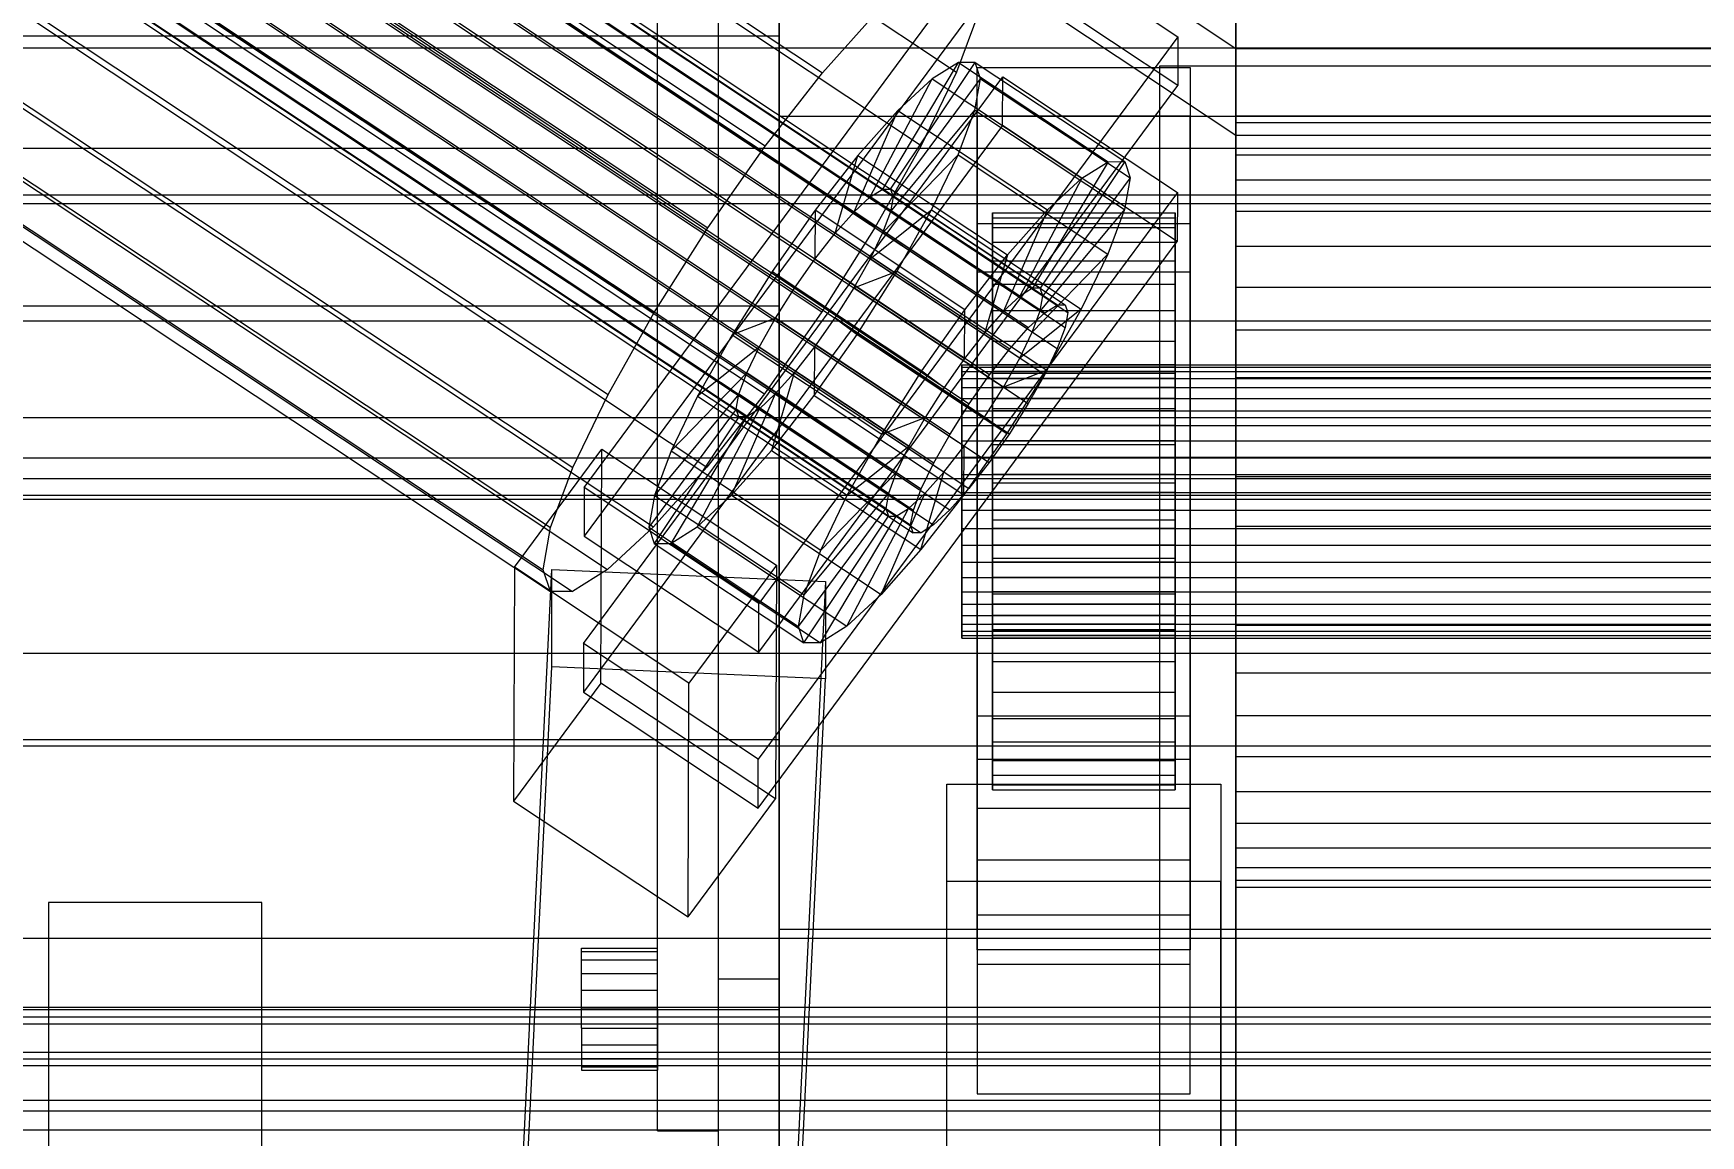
# Model space of a CAD drawing. Header units: millimetres. Extents: x -191664 to 191490, y -197311 to 10263.
# Drawn here: x -209 to -99.5, y -29875.3 to -29802.9 of the extents above; entities that cross this region are included whole.
import ezdxf

# ---------------------------------------------------------------- set-up
doc = ezdxf.new("R2010")
doc.units = ezdxf.units.MM
for name, color, linetype, lineweight in [('COTAS_USUARIO', 1, 'Continuous', 0), ('frontal_briquetadora', 7, 'Continuous', 0), ('frontal_C01', 7, 'Continuous', 0), ('frontal_C02', 7, 'Continuous', 0), ('frontal_secador', 7, 'Continuous', 0)]:
    doc.layers.add(name, color=color, linetype=linetype, lineweight=lineweight)
doc.dimstyles.new('PLANTA_100', dxfattribs={"dimtxt": 250, "dimasz": 150, "dimexe": 150, "dimexo": 80, "dimgap": 100, "dimtad": 1, "dimtih": 1, "dimtoh": 1, "dimdec": 1, "dimdsep": 46, "dimcen": 0.09, "dimclrd": 1, "dimclre": 1, "dimclrt": 1, "dimadec": 0, "dimazin": 0, "dimtfac": 1, "dimtdec": 4, "dimtofl": 0, "dimtmove": 0, "dimatfit": 3, "dimfxl": 1, "dimtolj": 1, "dimtzin": 0, "dimarcsym": 0})

# ---------------------------------------------------------------- blocks, each defined once
blk = doc.blocks.new('*D106')
at = {"layer": 'COTAS_USUARIO', "color": 1, "lineweight": -2, "transparency": 16777216}
for p, q in [((-1180, -29182.75), (-1180, -29032.75)), ((-60, -29332.75), (-1330, -29332.75)), ((-60, -29700), (-1330, -29700)), ((-1180, -29850), (-1180, -30000))]:
    blk.add_line(p, q, dxfattribs=at)
at = {"layer": 'COTAS_USUARIO', "color": 1, "transparency": 16777216}
for points in [[(-1205, -29182.75), (-1155, -29182.75), (-1180, -29332.75)], [(-1205, -29850), (-1155, -29850), (-1180, -29700)]]:
    blk.add_solid(points, dxfattribs=at)
at = {"layer": 'Defpoints', "color": 0, "transparency": 16777216}
for p in [(-1180, -29332.75), (20, -29332.75), (20, -29700)]:
    blk.add_point(p, dxfattribs=at)
blk = doc.blocks.new('*D109')
at = {"layer": 'COTAS_USUARIO', "color": 1, "lineweight": -2, "transparency": 16777216}
for p, q in [((-80, -28700), (-1350, -28700)), ((-1200, -31850), (-1200, -28850)), ((-80, -32000), (-1350, -32000))]:
    blk.add_line(p, q, dxfattribs=at)
at = {"layer": 'COTAS_USUARIO', "color": 1, "transparency": 16777216}
for points in [[(-1225, -28850), (-1175, -28850), (-1200, -28700)], [(-1225, -31850), (-1175, -31850), (-1200, -32000)]]:
    blk.add_solid(points, dxfattribs=at)
at = {"layer": 'Defpoints', "color": 0, "transparency": 16777216}
for p in [(-1200, -28700), (0, -28700), (0, -32000)]:
    blk.add_point(p, dxfattribs=at)
blk = doc.blocks.new('*D111')
at = {"layer": 'COTAS_USUARIO', "color": 1, "lineweight": -2, "transparency": 16777216}
for p, q in [((-80, -27700), (-1350, -27700)), ((-1200, -31850), (-1200, -27850)), ((-80, -32000), (-1350, -32000))]:
    blk.add_line(p, q, dxfattribs=at)
at = {"layer": 'COTAS_USUARIO', "color": 1, "transparency": 16777216}
for points in [[(-1225, -27850), (-1175, -27850), (-1200, -27700)], [(-1225, -31850), (-1175, -31850), (-1200, -32000)]]:
    blk.add_solid(points, dxfattribs=at)
at = {"layer": 'Defpoints', "color": 0, "transparency": 16777216}
for p in [(-1200, -27700), (0, -27700), (0, -32000)]:
    blk.add_point(p, dxfattribs=at)
blk = doc.blocks.new('*D121')
at = {"layer": 'COTAS_USUARIO', "color": 1, "lineweight": -2, "transparency": 16777216}
for p, q in [((-80, -29000), (-1350, -29000)), ((-1200, -31850), (-1200, -29150)), ((-80, -32000), (-1350, -32000))]:
    blk.add_line(p, q, dxfattribs=at)
at = {"layer": 'COTAS_USUARIO', "color": 1, "transparency": 16777216}
for points in [[(-1225, -29150), (-1175, -29150), (-1200, -29000)], [(-1225, -31850), (-1175, -31850), (-1200, -32000)]]:
    blk.add_solid(points, dxfattribs=at)
at = {"layer": 'Defpoints', "color": 0, "transparency": 16777216}
for p in [(-1200, -29000), (0, -29000), (0, -32000)]:
    blk.add_point(p, dxfattribs=at)

msp = doc.modelspace()

# ---------------------------------------------------------------- linework, layer by layer
at = {"layer": 'frontal_briquetadora', "color": 8, "true_color": 0x6f7d84}
for p, q in [((-164, -29920), (-164, -29765)), ((-160, -29920), (-160, -29765)), ((-164, -29865), (-160, -29865)), ((-164, -29920), (-164, -29865)), ((-160, -29920), (-160, -29865))]:
    msp.add_line(p, q, dxfattribs=at)
at = {"layer": 'frontal_briquetadora', "color": 143, "true_color": 0x82b6c5}
for p, q in [((-168, -29875), (-168, -29780)), ((-164, -29875), (-164, -29780)), ((-168, -29875), (-164, -29875))]:
    msp.add_line(p, q, dxfattribs=at)
at = {"layer": 'frontal_briquetadora', "color": 9, "true_color": 0xb9c3c2}
for p, q in [((-160, -29807.3), (-160, -29792.22)), ((-160, -29793.03), (-160, -29808.33)), ((-160, -29815.78), (-160, -29799.16)), ((-160, -29800.41), (-160, -29817.24)), ((-160, -29803.05), (-210, -29803.05)), ((-160, -29803.05), (-160, -29806.4)), ((-160, -29806.04), (-160, -29803.05)), ((-160, -29803.95), (-160, -29803.76)), ((-160, -29803.76), (-160, -29809.78)), ((-160, -29810.29), (-160, -29803.95)), ((-160, -29814.78), (-160, -29806.04)), ((-160, -29806.4), (-160, -29815.42)), ((-160, -29825.09), (-160, -29807.3)), ((200, -29808.33), (-160, -29808.33)), ((-160, -29808.33), (-160, -29826.23)), ((-160, -29809.78), (-160, -29820.8)), ((-160, -29821.54), (-160, -29810.29)), ((-160, -29827.53), (-160, -29814.78)), ((-160, -29815.42), (-160, -29828.33)), ((-160, -29834.28), (-160, -29815.78)), ((-160, -29817.24), (-160, -29835.82)), ((-160, -29820.8), (-210, -29820.8)), ((-160, -29820.8), (-160, -29834.64)), ((-160, -29835.46), (-160, -29821.54)), ((-160, -29843.86), (-160, -29825.09)), ((-160, -29826.23), (-160, -29845.01)), ((-160, -29841.77), (-160, -29827.53)), ((-160, -29828.33), (-160, -29842.57)), ((-160, -29852.86), (-160, -29834.28)), ((-160, -29834.64), (-160, -29848.56)), ((-160, -29849.3), (-160, -29835.46)), ((-160, -29835.82), (-160, -29854.32)), ((-160, -29854.68), (-160, -29841.77)), ((-160, -29842.57), (-160, -29855.32)), ((-160, -29861.77), (-160, -29843.86)), ((-160, -29845.01), (-160, -29862.8)), ((-160, -29848.56), (-160, -29859.81)), ((-160, -29849.3), (-210, -29849.3)), ((-160, -29860.32), (-160, -29849.3)), ((-160, -29869.69), (-160, -29852.86)), ((-160, -29854.32), (-160, -29870.94)), ((-160, -29863.7), (-160, -29854.68)), ((-160, -29855.32), (-160, -29864.06)), ((-208, -29860), (-208, -29940)), ((-194, -29860), (-208, -29860)), ((-194, -29940), (-194, -29860)), ((-160, -29859.81), (-160, -29866.15)), ((-160, -29866.34), (-160, -29860.32)), ((-160, -29877.07), (-160, -29861.77)), ((200, -29861.77), (-160, -29861.77)), ((-160, -29862.8), (-160, -29877.88)), ((-160, -29867.05), (-160, -29863.7)), ((-160, -29864.06), (-160, -29867.05)), ((-160, -29866.15), (-160, -29866.34)), ((-160, -29867.05), (-210, -29867.05)), ((-160, -29883.13), (-160, -29869.69)), ((-160, -29870.94), (-160, -29884.04))]:
    msp.add_line(p, q, dxfattribs=at)
at = {"layer": 'frontal_briquetadora', "color": 9, "true_color": 0xb8c2c6}
for p, q in [((-173, -29863.2), (-173, -29863)), ((-173, -29863), (-168, -29863)), ((-173, -29863.76), (-173, -29863.2)), ((-173, -29863.2), (-168, -29863.2)), ((-168, -29863.2), (-168, -29863)), ((-168, -29863.76), (-168, -29863.2)), ((-173, -29864.65), (-173, -29863.76)), ((-173, -29863.76), (-168, -29863.76)), ((-168, -29864.65), (-168, -29863.76)), ((-173, -29865.76), (-173, -29864.65)), ((-173, -29864.65), (-168, -29864.65)), ((-168, -29865.76), (-168, -29864.65)), ((-173, -29867), (-173, -29865.76)), ((-173, -29865.76), (-168, -29865.76)), ((-168, -29867), (-168, -29865.76)), ((-173, -29868.24), (-173, -29867)), ((-168, -29867), (-173, -29867)), ((-168, -29867), (-168, -29868.24)), ((-173, -29868.24), (-173, -29869.35)), ((-173, -29868.24), (-168, -29868.24)), ((-168, -29868.24), (-168, -29869.35)), ((-173, -29869.35), (-173, -29870.24)), ((-173, -29869.35), (-168, -29869.35)), ((-168, -29869.35), (-168, -29870.24)), ((-173, -29870.24), (-173, -29870.8)), ((-173, -29870.24), (-168, -29870.24)), ((-173, -29870.8), (-173, -29871)), ((-173, -29870.8), (-168, -29870.8)), ((-173, -29871), (-168, -29871)), ((-168, -29870.24), (-168, -29870.8)), ((-168, -29870.8), (-168, -29871))]:
    msp.add_line(p, q, dxfattribs=at)
at = {"layer": 'frontal_C01', "color": 139, "true_color": 0x345e4e}
for p, q in [((-130, -29803.88), (-130, -29491.69)), ((-130, -29497.38), (-130, -29809.56)), ((-130, -29803.88), (-228.3, -29738.63)), ((-228.3, -29744.32), (-130, -29809.56)), ((-130, -30116.06), (-130, -29803.88)), ((0, -29803.88), (-130, -29803.88)), ((-130, -29809.56), (-130, -30121.75)), ((-130, -29809.56), (0, -29809.56))]:
    msp.add_line(p, q, dxfattribs=at)
at = {"layer": 'frontal_C01', "color": 9, "true_color": 0xbac6cb}
for p, q in [((-356.35, -29679.32), (-142.55, -29821.23)), ((-355.53, -29678.81), (-141.73, -29820.71)), ((-355.02, -29678.81), (-141.22, -29820.71)), ((-354.84, -29679.31), (-141.04, -29821.22)), ((-357.42, -29680.31), (-143.62, -29822.21)), ((-355.02, -29680.3), (-141.22, -29822.2)), ((-358.66, -29681.71), (-144.86, -29823.61)), ((-355.54, -29681.69), (-141.74, -29823.59)), ((-146.2, -29825.32), (-360, -29683.41)), ((-356.36, -29683.4), (-142.56, -29825.3)), ((-361.33, -29685.32), (-147.53, -29827.22)), ((-357.43, -29685.3), (-143.64, -29827.2)), ((-362.58, -29687.29), (-148.78, -29829.2)), ((-358.68, -29687.27), (-144.88, -29829.18)), ((-363.65, -29689.2), (-149.85, -29831.1)), ((-360.02, -29689.18), (-146.22, -29831.08)), ((-364.47, -29690.9), (-150.67, -29832.81)), ((-361.35, -29690.89), (-147.55, -29832.79)), ((-364.99, -29692.29), (-151.19, -29834.2)), ((-362.6, -29692.28), (-148.8, -29834.19)), ((-365.17, -29693.28), (-151.37, -29835.18)), ((-363.66, -29693.27), (-149.86, -29835.17)), ((-364.99, -29693.79), (-151.2, -29835.69)), ((-364.48, -29693.78), (-150.68, -29835.69)), ((-143.62, -29822.21), (-142.55, -29821.23)), ((-142.55, -29821.23), (-141.73, -29820.71)), ((-141.73, -29820.71), (-141.22, -29820.71)), ((-141.22, -29820.71), (-141.04, -29821.22)), ((-141.04, -29821.22), (-141.22, -29822.2)), ((-144.86, -29823.61), (-143.62, -29822.21)), ((-141.22, -29822.2), (-141.74, -29823.59)), ((-146.2, -29825.32), (-144.86, -29823.61)), ((-141.74, -29823.59), (-142.56, -29825.3)), ((-148, -29825.1), (-148, -29824.65)), ((-148, -29824.65), (-148, -29824.8)), ((-148, -29824.65), (148, -29824.65)), ((-148, -29824.8), (-148, -29825.56)), ((-148, -29824.8), (148, -29824.8)), ((-148, -29826.14), (-148, -29825.1)), ((-148, -29825.1), (148, -29825.1)), ((-148, -29825.56), (-148, -29826.87)), ((-148, -29825.56), (148, -29825.56)), ((-148, -29827.68), (-148, -29826.14)), ((-148, -29826.14), (148, -29826.14)), ((-147.53, -29827.22), (-146.2, -29825.32)), ((-142.56, -29825.3), (-143.64, -29827.2)), ((-148.78, -29829.2), (-147.53, -29827.22)), ((-148, -29826.87), (-148, -29828.64)), ((-148, -29826.87), (148, -29826.87)), ((-143.64, -29827.2), (-144.88, -29829.18)), ((-148, -29829.64), (-148, -29827.68)), ((-148, -29827.68), (148, -29827.68)), ((-149.85, -29831.1), (-148.78, -29829.2)), ((-148, -29828.64), (-148, -29830.75)), ((-148, -29828.64), (148, -29828.64)), ((-144.88, -29829.18), (-146.22, -29831.08)), ((-148, -29831.86), (-148, -29829.64)), ((-148, -29829.64), (148, -29829.64)), ((-150.67, -29832.81), (-149.85, -29831.1)), ((-148, -29830.75), (-148, -29833.05)), ((148, -29830.75), (-148, -29830.75)), ((-146.22, -29831.08), (-147.55, -29832.79)), ((-148, -29834.2), (-148, -29831.86)), ((-148, -29831.86), (148, -29831.86)), ((-151.19, -29834.2), (-150.67, -29832.81)), ((-147.55, -29832.79), (-148.8, -29834.19)), ((-148, -29833.05), (-148, -29835.4)), ((-148, -29833.05), (148, -29833.05)), ((-151.37, -29835.18), (-151.19, -29834.2)), ((-148.8, -29834.19), (-149.86, -29835.17)), ((-148, -29836.51), (-148, -29834.2)), ((-148, -29834.2), (148, -29834.2)), ((-151.2, -29835.69), (-151.37, -29835.18)), ((-150.68, -29835.69), (-151.2, -29835.69)), ((-149.86, -29835.17), (-150.68, -29835.69)), ((-148, -29835.4), (-148, -29837.62)), ((-148, -29835.4), (148, -29835.4)), ((-148, -29838.62), (-148, -29836.51)), ((-148, -29836.51), (148, -29836.51)), ((-148, -29837.62), (-148, -29839.57)), ((-148, -29837.62), (148, -29837.62)), ((-148, -29840.39), (-148, -29838.62)), ((-148, -29838.62), (148, -29838.62)), ((-148, -29839.57), (-148, -29841.12)), ((-148, -29839.57), (148, -29839.57)), ((-148, -29841.69), (-148, -29840.39)), ((-148, -29840.39), (148, -29840.39)), ((-148, -29841.12), (-148, -29842.15)), ((-148, -29841.12), (148, -29841.12)), ((-148, -29842.45), (-148, -29841.69)), ((-148, -29841.69), (148, -29841.69)), ((-148, -29842.15), (-148, -29842.61)), ((-148, -29842.15), (148, -29842.15)), ((-148, -29842.61), (-148, -29842.45)), ((-148, -29842.45), (148, -29842.45)), ((-148, -29842.61), (148, -29842.61))]:
    msp.add_line(p, q, dxfattribs=at)
at = {"layer": 'frontal_C01', "color": 252, "true_color": 0x83939a}
for p, q in [((-341.46, -29683.13), (-157.15, -29805.46)), ((-332.66, -29683.08), (-148.35, -29805.41)), ((-160.92, -29810.28), (-345.23, -29687.95)), ((-334.98, -29687.9), (-150.67, -29810.23)), ((-349, -29693.33), (-164.69, -29815.66)), ((-338, -29693.27), (-153.69, -29815.6)), ((-352.52, -29698.89), (-168.21, -29821.22)), ((-341.52, -29698.84), (-157.21, -29821.17)), ((-355.54, -29704.27), (-171.23, -29826.6)), ((-345.29, -29704.21), (-160.98, -29826.55)), ((-357.86, -29709.08), (-173.55, -29831.41)), ((-349.06, -29709.04), (-164.75, -29831.37)), ((-359.33, -29713.01), (-175.02, -29835.34)), ((-352.57, -29712.98), (-168.26, -29835.31)), ((-359.83, -29715.79), (-175.52, -29838.12)), ((-355.58, -29715.77), (-171.28, -29838.1)), ((-359.34, -29717.22), (-175.03, -29839.55)), ((-357.89, -29717.21), (-173.58, -29839.55)), ((-157.15, -29805.46), (-153.64, -29801.52)), ((-146.89, -29801.48), (-148.35, -29805.41)), ((-160.92, -29810.28), (-157.15, -29805.46)), ((-148.35, -29805.41), (-150.67, -29810.23)), ((-130, -29809.56), (-130, -29808.28)), ((-130, -29808.28), (-130, -29808.72)), ((-130, -29808.28), (130, -29808.28)), ((-130, -29808.72), (-130, -29810.86)), ((-130, -29808.72), (130, -29808.72)), ((-130, -29812.49), (-130, -29809.56)), ((-130, -29809.56), (130, -29809.56)), ((-164.69, -29815.66), (-160.92, -29810.28)), ((-150.67, -29810.23), (-153.69, -29815.6)), ((-130, -29810.86), (-130, -29814.55)), ((-130, -29810.86), (130, -29810.86)), ((-130, -29816.85), (-130, -29812.49)), ((-130, -29812.49), (130, -29812.49)), ((-130, -29814.55), (-130, -29819.54)), ((-130, -29814.55), (130, -29814.55)), ((-168.21, -29821.22), (-164.69, -29815.66)), ((-153.69, -29815.6), (-157.21, -29821.17)), ((-130, -29822.36), (-130, -29816.85)), ((-130, -29816.85), (130, -29816.85)), ((-130, -29819.54), (-130, -29825.5)), ((-130, -29819.54), (130, -29819.54)), ((-171.23, -29826.6), (-168.21, -29821.22)), ((-157.21, -29821.17), (-160.98, -29826.55)), ((-130, -29828.64), (-130, -29822.36)), ((-130, -29822.36), (130, -29822.36)), ((-130, -29825.5), (-130, -29832)), ((130, -29825.5), (-130, -29825.5)), ((-173.55, -29831.41), (-171.23, -29826.6)), ((-160.98, -29826.55), (-164.75, -29831.37)), ((-130, -29835.26), (-130, -29828.64)), ((-130, -29828.64), (130, -29828.64)), ((-175.02, -29835.34), (-173.55, -29831.41)), ((-164.75, -29831.37), (-168.26, -29835.31)), ((-130, -29832), (-130, -29838.62)), ((-130, -29832), (130, -29832)), ((-175.52, -29838.12), (-175.02, -29835.34)), ((-168.26, -29835.31), (-171.28, -29838.1)), ((-130, -29841.76), (-130, -29835.26)), ((-130, -29835.26), (130, -29835.26)), ((-175.03, -29839.55), (-175.52, -29838.12)), ((-171.28, -29838.1), (-173.58, -29839.55)), ((-130, -29838.62), (-130, -29844.89)), ((-130, -29838.62), (130, -29838.62)), ((-173.58, -29839.55), (-175.03, -29839.55)), ((-130, -29847.71), (-130, -29841.76)), ((-130, -29841.76), (130, -29841.76)), ((-130, -29844.89), (-130, -29850.4)), ((-130, -29844.89), (130, -29844.89)), ((-130, -29852.7), (-130, -29847.71)), ((-130, -29847.71), (130, -29847.71)), ((-130, -29850.4), (-130, -29854.77)), ((-130, -29850.4), (130, -29850.4)), ((-130, -29856.39), (-130, -29852.7)), ((-130, -29852.7), (130, -29852.7)), ((-130, -29854.77), (-130, -29857.69)), ((-130, -29854.77), (130, -29854.77)), ((-130, -29858.53), (-130, -29856.39)), ((-130, -29856.39), (130, -29856.39)), ((-130, -29857.69), (-130, -29858.98)), ((-130, -29857.69), (130, -29857.69)), ((-130, -29858.98), (-130, -29858.53)), ((-130, -29858.53), (130, -29858.53)), ((-130, -29858.98), (130, -29858.98))]:
    msp.add_line(p, q, dxfattribs=at)
at = {"layer": 'frontal_C01', "color": 139, "true_color": 0x354b57}
for p, q in [((-172.81, -29832.72), (-145.28, -29795.48)), ((-145.28, -29795.48), (-133.81, -29803.09)), ((-145.29, -29798.68), (-172.82, -29835.92)), ((-133.82, -29806.29), (-145.29, -29798.68)), ((-133.81, -29803.09), (-161.34, -29840.33)), ((-133.81, -29803.09), (-133.82, -29806.29)), ((-147, -29808.32), (-147, -29805.11)), ((-147, -29805.11), (-133, -29805.11)), ((-147, -29850.59), (-147, -29805.11)), ((-133, -29805.11), (-133, -29808.32)), ((-133, -29805.11), (-133, -29850.59)), ((-172.85, -29842.96), (-145.32, -29805.72)), ((-161.35, -29843.53), (-133.82, -29806.29)), ((-145.33, -29808.92), (-145.32, -29805.72)), ((-145.32, -29805.72), (-133.85, -29813.33)), ((-133, -29808.32), (-147, -29808.32)), ((-147, -29808.32), (-147, -29853.79)), ((-133, -29853.79), (-133, -29808.32)), ((-145.33, -29808.92), (-172.86, -29846.16)), ((-133.86, -29816.54), (-145.33, -29808.92)), ((450, -29810.44), (-450, -29810.44)), ((-133.85, -29813.33), (-161.38, -29850.57)), ((-133.85, -29813.33), (-133.86, -29816.54)), ((-147, -29818.56), (-147, -29815.36)), ((-147, -29815.36), (-133, -29815.36)), ((-147, -29860.83), (-147, -29815.36)), ((-133, -29815.36), (-133, -29818.56)), ((-133, -29815.36), (-133, -29860.83)), ((-161.39, -29853.78), (-133.86, -29816.54)), ((-133, -29818.56), (-147, -29818.56)), ((-147, -29818.56), (-147, -29864.04)), ((-133, -29864.04), (-133, -29818.56)), ((-177.39, -29837.96), (-171.66, -29830.2)), ((-171.72, -29845.57), (-171.66, -29830.2)), ((-171.66, -29830.2), (-160.19, -29837.82)), ((450, -29830.79), (-450, -29830.79)), ((-172.81, -29832.72), (-172.82, -29835.92)), ((-161.34, -29840.33), (-172.81, -29832.72)), ((-172.82, -29835.92), (-161.35, -29843.53)), ((-177.81, -29896.92), (-174.94, -29838.1)), ((-177.39, -29837.96), (-177.45, -29853.33)), ((-165.93, -29845.57), (-177.39, -29837.96)), ((-174.94, -29844.5), (-174.94, -29838.1)), ((-174.94, -29838.1), (-156.96, -29838.89)), ((-160.19, -29837.82), (-165.93, -29845.57)), ((-160.19, -29837.82), (-160.25, -29853.18)), ((-156.96, -29838.89), (-159.83, -29897.7)), ((-156.96, -29838.89), (-156.96, -29845.29)), ((-161.35, -29843.53), (-161.34, -29840.33)), ((-450, -29843.6), (450, -29843.6)), ((-172.85, -29842.96), (-172.86, -29846.16)), ((-161.38, -29850.57), (-172.85, -29842.96)), ((-177.81, -29903.32), (-174.94, -29844.5)), ((-156.96, -29845.29), (-174.94, -29844.5)), ((-171.72, -29845.57), (-177.45, -29853.33)), ((-160.25, -29853.18), (-171.72, -29845.57)), ((-165.98, -29860.94), (-165.93, -29845.57)), ((-159.83, -29904.11), (-156.96, -29845.29)), ((-172.86, -29846.16), (-161.39, -29853.78)), ((-147, -29863.1), (-147, -29847.73)), ((-147, -29847.73), (-133, -29847.73)), ((-147, -29857.21), (-147, -29847.73)), ((-133, -29847.73), (-133, -29863.1)), ((-133, -29847.73), (-133, -29857.21)), ((-161.39, -29853.78), (-161.38, -29850.57)), ((-133, -29850.59), (-147, -29850.59)), ((-147, -29850.59), (-147, -29853.79)), ((-133, -29853.79), (-133, -29850.59)), ((-149, -29858.62), (-149, -29852.22)), ((-149, -29852.22), (-131, -29852.22)), ((-149, -29897.31), (-149, -29852.22)), ((-131, -29852.22), (-131, -29858.62)), ((-131, -29852.22), (-131, -29897.31)), ((-177.45, -29853.33), (-165.98, -29860.94)), ((-165.98, -29860.94), (-160.25, -29853.18)), ((-147, -29853.79), (-133, -29853.79)), ((-133, -29857.21), (-147, -29857.21)), ((-147, -29857.21), (-147, -29872.57)), ((-133, -29872.57), (-133, -29857.21)), ((-131, -29858.62), (-149, -29858.62)), ((-149, -29903.71), (-149, -29858.62)), ((-131, -29903.71), (-131, -29858.62)), ((-133, -29860.83), (-147, -29860.83)), ((-147, -29860.83), (-147, -29864.04)), ((-133, -29864.04), (-133, -29860.83)), ((-133, -29863.1), (-147, -29863.1)), ((-147, -29863.1), (-147, -29872.57)), ((-133, -29872.57), (-133, -29863.1)), ((-147, -29864.04), (-133, -29864.04)), ((-147, -29872.57), (-133, -29872.57))]:
    msp.add_line(p, q, dxfattribs=at)
at = {"layer": 'frontal_C01', "color": 155, "true_color": 0x617580}
for p, q in [((-153.2, -29813.1), (-148.23, -29804.78)), ((-152.69, -29813.1), (-147.14, -29804.78)), ((-148.23, -29804.78), (-149.95, -29805.86)), ((-148.23, -29804.78), (-138.4, -29811.31)), ((-147.14, -29804.78), (-148.23, -29804.78)), ((-147.14, -29804.78), (-137.31, -29811.3)), ((-146.78, -29805.85), (-147.14, -29804.78)), ((-154.02, -29813.61), (-149.95, -29805.86)), ((-152.51, -29813.61), (-146.78, -29805.85)), ((-149.95, -29805.86), (-152.21, -29807.95)), ((-149.95, -29805.86), (-140.12, -29812.39)), ((-147.15, -29807.92), (-146.78, -29805.85)), ((-146.78, -29805.85), (-136.95, -29812.37)), ((-155.08, -29814.6), (-152.21, -29807.95)), ((-152.21, -29807.95), (-154.83, -29810.9)), ((-152.69, -29814.59), (-147.15, -29807.92)), ((-152.21, -29807.95), (-142.38, -29814.47)), ((-148.25, -29810.86), (-147.15, -29807.92)), ((-147.15, -29807.92), (-137.32, -29814.45)), ((-154.83, -29810.9), (-157.65, -29814.5)), ((-156.33, -29816), (-154.83, -29810.9)), ((-154.83, -29810.9), (-145, -29817.42)), ((-153.21, -29815.98), (-148.25, -29810.86)), ((-149.99, -29814.47), (-148.25, -29810.86)), ((-148.25, -29810.86), (-138.42, -29817.39)), ((-138.4, -29811.31), (-143.37, -29819.62)), ((-137.31, -29811.3), (-142.86, -29819.62)), ((-140.12, -29812.39), (-138.4, -29811.31)), ((-138.4, -29811.31), (-137.31, -29811.3)), ((-137.31, -29811.3), (-136.95, -29812.37)), ((-140.12, -29812.39), (-144.19, -29820.14)), ((-136.95, -29812.37), (-142.68, -29820.13)), ((-142.38, -29814.47), (-140.12, -29812.39)), ((-136.95, -29812.37), (-137.32, -29814.45)), ((-155.08, -29814.6), (-154.02, -29813.61)), ((-154.02, -29813.61), (-153.2, -29813.1)), ((-144.19, -29820.14), (-154.02, -29813.61)), ((-143.37, -29819.62), (-153.2, -29813.1)), ((-153.2, -29813.1), (-152.69, -29813.1)), ((-142.86, -29819.62), (-152.69, -29813.1)), ((-152.69, -29813.1), (-152.51, -29813.61)), ((-152.51, -29813.61), (-152.69, -29814.59)), ((-142.68, -29820.13), (-152.51, -29813.61)), ((-157.65, -29814.5), (-160.47, -29818.53)), ((-157.65, -29814.5), (-157.66, -29817.71)), ((-147.82, -29821.03), (-157.65, -29814.5)), ((-156.33, -29816), (-155.08, -29814.6)), ((-145.26, -29821.13), (-155.08, -29814.6)), ((-154.03, -29817.69), (-149.99, -29814.47)), ((-152.69, -29814.59), (-153.21, -29815.98)), ((-142.86, -29821.11), (-152.69, -29814.59)), ((-152.25, -29818.49), (-149.99, -29814.47)), ((-149.99, -29814.47), (-140.16, -29820.99)), ((-146, -29824.65), (-146, -29814.67)), ((-146, -29814.67), (-146, -29815)), ((-146, -29814.67), (-134, -29814.67)), ((-146, -29815.63), (-146, -29814.67)), ((-146, -29824.8), (-146, -29815)), ((-146, -29815), (-146, -29816.6)), ((-146, -29815), (-134, -29815)), ((-142.38, -29814.47), (-145.26, -29821.13)), ((-145, -29817.42), (-142.38, -29814.47)), ((-137.32, -29814.45), (-142.86, -29821.11)), ((-137.32, -29814.45), (-138.42, -29817.39)), ((-134, -29815), (-134, -29814.67)), ((-134, -29814.67), (-134, -29824.65)), ((-134, -29814.67), (-134, -29815.63)), ((-134, -29816.6), (-134, -29815)), ((-134, -29815), (-134, -29824.8)), ((-157.66, -29817.71), (-156.33, -29816)), ((-146.5, -29822.52), (-156.33, -29816)), ((-153.21, -29815.98), (-154.03, -29817.69)), ((-143.38, -29822.51), (-153.21, -29815.98)), ((-146, -29825.1), (-146, -29815.63)), ((-146, -29815.63), (-134, -29815.63)), ((-146, -29817.82), (-146, -29815.63)), ((-134, -29815.63), (-134, -29825.1)), ((-134, -29815.63), (-134, -29817.82)), ((-146, -29825.56), (-146, -29816.6)), ((-146, -29816.6), (-146, -29819.36)), ((-146, -29816.6), (-134, -29816.6)), ((-138.42, -29817.39), (-143.38, -29822.51)), ((-138.42, -29817.39), (-140.16, -29820.99)), ((-134, -29819.36), (-134, -29816.6)), ((-134, -29816.6), (-134, -29825.56)), ((-159, -29819.61), (-157.66, -29817.71)), ((-157.66, -29817.71), (-147.83, -29824.23)), ((-154.03, -29817.69), (-155.1, -29819.59)), ((-155.1, -29819.59), (-152.25, -29818.49)), ((-154.88, -29822.65), (-152.25, -29818.49)), ((-144.2, -29824.21), (-154.03, -29817.69)), ((-152.25, -29818.49), (-142.42, -29825.01)), ((-147.82, -29821.03), (-145, -29817.42)), ((-145, -29817.42), (-146.5, -29822.52)), ((-146, -29826.14), (-146, -29817.82)), ((-146, -29817.82), (-134, -29817.82)), ((-146, -29821.08), (-146, -29817.82)), ((-134, -29817.82), (-134, -29826.14)), ((-134, -29817.82), (-134, -29821.08)), ((-160.47, -29818.53), (-163.1, -29822.69)), ((-159, -29819.61), (-160.47, -29818.53)), ((-160.47, -29818.53), (-150.64, -29825.05)), ((-155.1, -29819.59), (-156.35, -29821.56)), ((-145.27, -29826.12), (-155.1, -29819.59)), ((-146, -29826.87), (-146, -29819.36)), ((-146, -29819.36), (-146, -29823.09)), ((-146, -29819.36), (-134, -29819.36)), ((-134, -29823.09), (-134, -29819.36)), ((-134, -29819.36), (-134, -29826.87)), ((-160.25, -29821.58), (-159, -29819.61)), ((-149.17, -29826.14), (-159, -29819.61)), ((-144.19, -29820.14), (-145.26, -29821.13)), ((-143.37, -29819.62), (-144.19, -29820.14)), ((-142.86, -29819.62), (-143.37, -29819.62)), ((-142.68, -29820.13), (-142.86, -29819.62)), ((-142.86, -29821.11), (-142.68, -29820.13)), ((-160.25, -29821.58), (-163.1, -29822.69)), ((-161.32, -29823.49), (-160.25, -29821.58)), ((-150.42, -29828.11), (-160.25, -29821.58)), ((-156.35, -29821.56), (-157.69, -29823.47)), ((-156.35, -29821.56), (-154.88, -29822.65)), ((-146.52, -29828.09), (-156.35, -29821.56)), ((-150.64, -29825.05), (-147.82, -29821.03)), ((-147.83, -29824.23), (-147.82, -29821.03)), ((-145.26, -29821.13), (-146.5, -29822.52)), ((-146, -29827.68), (-146, -29821.08)), ((-146, -29821.08), (-134, -29821.08)), ((-146, -29825.2), (-146, -29821.08)), ((-140.16, -29820.99), (-144.2, -29824.21)), ((-143.38, -29822.51), (-142.86, -29821.11)), ((-140.16, -29820.99), (-142.42, -29825.01)), ((-134, -29821.08), (-134, -29827.68)), ((-134, -29821.08), (-134, -29825.2)), ((-163.1, -29822.69), (-165.37, -29826.71)), ((-163.1, -29822.69), (-153.27, -29829.21)), ((-157.7, -29826.67), (-154.88, -29822.65)), ((-154.88, -29822.65), (-145.05, -29829.17)), ((-146.5, -29822.52), (-147.83, -29824.23)), ((-144.2, -29824.21), (-143.38, -29822.51)), ((-161.32, -29823.49), (-165.37, -29826.71)), ((-162.14, -29825.19), (-161.32, -29823.49)), ((-151.49, -29830.01), (-161.32, -29823.49)), ((-157.69, -29823.47), (-159.02, -29825.18)), ((-157.69, -29823.47), (-157.7, -29826.67)), ((-147.86, -29829.99), (-157.69, -29823.47)), ((-146, -29828.64), (-146, -29823.09)), ((-146, -29823.09), (-146, -29827.54)), ((-146, -29823.09), (-134, -29823.09)), ((-134, -29827.54), (-134, -29823.09)), ((-134, -29823.09), (-134, -29828.64)), ((-153.27, -29829.21), (-150.64, -29825.05)), ((-150.64, -29825.05), (-149.17, -29826.14)), ((-147.83, -29824.23), (-149.17, -29826.14)), ((-146, -29824.8), (-146, -29824.65)), ((-134, -29824.65), (-146, -29824.65)), ((-146, -29824.65), (-146, -29825.1)), ((-146, -29825.56), (-146, -29824.8)), ((-134, -29824.8), (-146, -29824.8)), ((-145.27, -29826.12), (-144.2, -29824.21)), ((-142.42, -29825.01), (-145.27, -29826.12)), ((-142.42, -29825.01), (-145.05, -29829.17)), ((-134, -29824.65), (-134, -29824.8)), ((-134, -29825.1), (-134, -29824.65)), ((-134, -29824.8), (-134, -29825.56)), ((-162.14, -29825.19), (-167.1, -29830.31)), ((-162.66, -29826.59), (-162.14, -29825.19)), ((-152.31, -29831.72), (-162.14, -29825.19)), ((-159.02, -29825.18), (-160.52, -29830.28)), ((-159.02, -29825.18), (-160.27, -29826.57)), ((-149.19, -29831.7), (-159.02, -29825.18)), ((-149.17, -29826.14), (-150.42, -29828.11)), ((-146.52, -29828.09), (-145.27, -29826.12)), ((-134, -29825.1), (-146, -29825.1)), ((-146, -29825.1), (-146, -29826.14)), ((-146, -29829.64), (-146, -29825.2)), ((-146, -29825.2), (-134, -29825.2)), ((-146, -29829.9), (-146, -29825.2)), ((-146, -29826.87), (-146, -29825.56)), ((-134, -29825.56), (-146, -29825.56)), ((-134, -29826.14), (-146, -29826.14)), ((-146, -29826.14), (-146, -29827.68)), ((-134, -29826.14), (-134, -29825.1)), ((-134, -29825.2), (-134, -29829.64)), ((-134, -29825.2), (-134, -29829.9)), ((-134, -29825.56), (-134, -29826.87)), ((-134, -29827.68), (-134, -29826.14)), ((-162.66, -29826.59), (-168.2, -29833.25)), ((-165.37, -29826.71), (-167.1, -29830.31)), ((-165.37, -29826.71), (-155.54, -29833.23)), ((-160.27, -29826.57), (-163.14, -29833.23)), ((-162.84, -29827.57), (-162.66, -29826.59)), ((-152.83, -29833.11), (-162.66, -29826.59)), ((-160.27, -29826.57), (-161.33, -29827.56)), ((-160.52, -29830.28), (-157.7, -29826.67)), ((-150.44, -29833.1), (-160.27, -29826.57)), ((-157.7, -29826.67), (-147.87, -29833.2)), ((-146, -29828.64), (-146, -29826.87)), ((-134, -29826.87), (-146, -29826.87)), ((-134, -29826.87), (-134, -29828.64)), ((-162.84, -29827.57), (-168.57, -29835.33)), ((-162.66, -29828.08), (-168.21, -29836.4)), ((-162.15, -29828.08), (-167.12, -29836.4)), ((-161.33, -29827.56), (-165.4, -29835.31)), ((-162.66, -29828.08), (-162.84, -29827.57)), ((-153.01, -29834.09), (-162.84, -29827.57)), ((-162.15, -29828.08), (-162.66, -29828.08)), ((-152.83, -29834.6), (-162.66, -29828.08)), ((-161.33, -29827.56), (-162.15, -29828.08)), ((-152.32, -29834.6), (-162.15, -29828.08)), ((-151.5, -29834.09), (-161.33, -29827.56)), ((-153.27, -29829.21), (-150.42, -29828.11)), ((-150.42, -29828.11), (-151.49, -29830.01)), ((-147.86, -29829.99), (-146.52, -29828.09)), ((-145.05, -29829.17), (-146.52, -29828.09)), ((-146, -29827.54), (-146, -29830.75)), ((-134, -29827.54), (-146, -29827.54)), ((-146, -29827.54), (-146, -29832.41)), ((-134, -29827.68), (-146, -29827.68)), ((-146, -29827.68), (-146, -29829.64)), ((-134, -29830.75), (-134, -29827.54)), ((-134, -29832.41), (-134, -29827.54)), ((-134, -29829.64), (-134, -29827.68)), ((-155.54, -29833.23), (-153.27, -29829.21)), ((-145.05, -29829.17), (-147.87, -29833.2)), ((-146, -29830.75), (-146, -29828.64)), ((-134, -29828.64), (-146, -29828.64)), ((-134, -29828.64), (-134, -29830.75)), ((-167.1, -29830.31), (-168.2, -29833.25)), ((-167.1, -29830.31), (-157.27, -29836.84)), ((-163.14, -29833.23), (-160.52, -29830.28)), ((-160.52, -29830.28), (-150.69, -29836.8)), ((-155.54, -29833.23), (-151.49, -29830.01)), ((-151.49, -29830.01), (-152.31, -29831.72)), ((-149.19, -29831.7), (-147.86, -29829.99)), ((-147.87, -29833.2), (-147.86, -29829.99)), ((-134, -29829.64), (-146, -29829.64)), ((-146, -29829.64), (-146, -29831.86)), ((-146, -29831.86), (-146, -29829.9)), ((-146, -29829.9), (-134, -29829.9)), ((-146, -29834.85), (-146, -29829.9)), ((-134, -29831.86), (-134, -29829.64)), ((-134, -29829.9), (-134, -29831.86)), ((-134, -29829.9), (-134, -29834.85)), ((-146, -29830.75), (-134, -29830.75)), ((-146, -29833.05), (-146, -29830.75)), ((-134, -29830.75), (-134, -29833.05)), ((-157.27, -29836.84), (-152.31, -29831.72)), ((-152.31, -29831.72), (-152.83, -29833.11)), ((-150.69, -29836.8), (-149.19, -29831.7)), ((-150.44, -29833.1), (-149.19, -29831.7)), ((-134, -29831.86), (-146, -29831.86)), ((-146, -29831.86), (-146, -29834.2)), ((-146, -29833.05), (-146, -29832.41)), ((-146, -29832.41), (-146, -29837.36)), ((-146, -29832.41), (-134, -29832.41)), ((-134, -29834.2), (-134, -29831.86)), ((-134, -29837.36), (-134, -29832.41)), ((-134, -29832.41), (-134, -29833.05)), ((-168.2, -29833.25), (-168.57, -29835.33)), ((-168.2, -29833.25), (-158.37, -29839.78)), ((-165.4, -29835.31), (-163.14, -29833.23)), ((-163.14, -29833.23), (-153.31, -29839.75)), ((-158.37, -29839.78), (-152.83, -29833.11)), ((-157.27, -29836.84), (-155.54, -29833.23)), ((-153.31, -29839.75), (-150.44, -29833.1)), ((-152.83, -29833.11), (-153.01, -29834.09)), ((-151.5, -29834.09), (-150.44, -29833.1)), ((-147.87, -29833.2), (-150.69, -29836.8)), ((-146, -29835.4), (-146, -29833.05)), ((-134, -29833.05), (-146, -29833.05)), ((-134, -29833.05), (-134, -29835.4)), ((-158.74, -29841.85), (-153.01, -29834.09)), ((-158.38, -29842.93), (-152.83, -29834.6)), ((-157.29, -29842.92), (-152.32, -29834.6)), ((-155.57, -29841.84), (-151.5, -29834.09)), ((-153.01, -29834.09), (-152.83, -29834.6)), ((-152.83, -29834.6), (-152.32, -29834.6)), ((-152.32, -29834.6), (-151.5, -29834.09)), ((-146, -29834.2), (-146, -29834.85)), ((-134, -29834.2), (-146, -29834.2)), ((-146, -29834.2), (-146, -29836.51)), ((-146, -29834.85), (-134, -29834.85)), ((-146, -29839.71), (-146, -29834.85)), ((-134, -29834.85), (-134, -29834.2)), ((-134, -29836.51), (-134, -29834.2)), ((-134, -29834.85), (-134, -29839.71)), ((-168.57, -29835.33), (-168.21, -29836.4)), ((-168.57, -29835.33), (-158.74, -29841.85)), ((-167.12, -29836.4), (-165.4, -29835.31)), ((-165.4, -29835.31), (-155.57, -29841.84)), ((-146, -29837.62), (-146, -29835.4)), ((-146, -29835.4), (-146, -29837.36)), ((-134, -29835.4), (-146, -29835.4)), ((-134, -29837.36), (-134, -29835.4)), ((-134, -29835.4), (-134, -29837.62)), ((-168.21, -29836.4), (-167.12, -29836.4)), ((-168.21, -29836.4), (-158.38, -29842.93)), ((-167.12, -29836.4), (-157.29, -29842.92)), ((-158.37, -29839.78), (-157.27, -29836.84)), ((-150.69, -29836.8), (-153.31, -29839.75)), ((-146, -29836.51), (-146, -29839.71)), ((-134, -29836.51), (-146, -29836.51)), ((-146, -29836.51), (-146, -29838.62)), ((-134, -29839.71), (-134, -29836.51)), ((-134, -29838.62), (-134, -29836.51)), ((-146, -29837.36), (-146, -29842.05)), ((-146, -29837.36), (-134, -29837.36)), ((-146, -29839.57), (-146, -29837.62)), ((-146, -29837.62), (-146, -29842.05)), ((-134, -29837.62), (-146, -29837.62)), ((-134, -29842.05), (-134, -29837.36)), ((-134, -29842.05), (-134, -29837.62)), ((-134, -29837.62), (-134, -29839.57)), ((-146, -29838.62), (-146, -29844.16)), ((-134, -29838.62), (-146, -29838.62)), ((-146, -29838.62), (-146, -29840.39)), ((-134, -29844.16), (-134, -29838.62)), ((-134, -29840.39), (-134, -29838.62)), ((-158.74, -29841.85), (-158.37, -29839.78)), ((-153.31, -29839.75), (-155.57, -29841.84)), ((-146, -29841.12), (-146, -29839.57)), ((-146, -29839.57), (-146, -29846.17)), ((-134, -29839.57), (-146, -29839.57)), ((-146, -29839.71), (-134, -29839.71)), ((-146, -29844.16), (-146, -29839.71)), ((-146, -29840.39), (-146, -29847.9)), ((-134, -29840.39), (-146, -29840.39)), ((-146, -29840.39), (-146, -29841.69)), ((-134, -29846.17), (-134, -29839.57)), ((-134, -29839.57), (-134, -29841.12)), ((-134, -29839.71), (-134, -29844.16)), ((-134, -29847.9), (-134, -29840.39)), ((-134, -29841.69), (-134, -29840.39)), ((-146, -29842.15), (-146, -29841.12)), ((-146, -29841.12), (-146, -29849.44)), ((-134, -29841.12), (-146, -29841.12)), ((-134, -29849.44), (-134, -29841.12)), ((-134, -29841.12), (-134, -29842.15)), ((-158.38, -29842.93), (-158.74, -29841.85)), ((-155.57, -29841.84), (-157.29, -29842.92)), ((-146, -29841.69), (-146, -29850.66)), ((-134, -29841.69), (-146, -29841.69)), ((-146, -29841.69), (-146, -29842.45)), ((-146, -29842.05), (-146, -29846.17)), ((-146, -29842.05), (-134, -29842.05)), ((-146, -29842.61), (-146, -29842.15)), ((-146, -29842.15), (-146, -29851.63)), ((-134, -29842.15), (-146, -29842.15)), ((-146, -29842.45), (-146, -29852.26)), ((-134, -29842.45), (-146, -29842.45)), ((-146, -29842.45), (-146, -29842.61)), ((-134, -29850.66), (-134, -29841.69)), ((-134, -29842.45), (-134, -29841.69)), ((-134, -29846.17), (-134, -29842.05)), ((-134, -29851.63), (-134, -29842.15)), ((-134, -29842.15), (-134, -29842.61)), ((-134, -29852.26), (-134, -29842.45)), ((-134, -29842.61), (-134, -29842.45)), ((-157.29, -29842.92), (-158.38, -29842.93)), ((-146, -29842.61), (-146, -29852.59)), ((-134, -29842.61), (-146, -29842.61)), ((-134, -29852.59), (-134, -29842.61)), ((-146, -29844.16), (-134, -29844.16)), ((-146, -29847.9), (-146, -29844.16)), ((-134, -29844.16), (-134, -29847.9)), ((-146, -29846.17), (-146, -29849.44)), ((-146, -29846.17), (-134, -29846.17)), ((-134, -29849.44), (-134, -29846.17)), ((-146, -29847.9), (-134, -29847.9)), ((-146, -29850.66), (-146, -29847.9)), ((-134, -29847.9), (-134, -29850.66)), ((-146, -29849.44), (-146, -29851.63)), ((-146, -29849.44), (-134, -29849.44)), ((-134, -29851.63), (-134, -29849.44)), ((-146, -29850.66), (-134, -29850.66)), ((-146, -29852.26), (-146, -29850.66)), ((-134, -29850.66), (-134, -29852.26)), ((-146, -29851.63), (-146, -29852.59)), ((-146, -29851.63), (-134, -29851.63)), ((-146, -29852.26), (-134, -29852.26)), ((-146, -29852.59), (-146, -29852.26)), ((-134, -29852.59), (-134, -29851.63)), ((-134, -29852.26), (-134, -29852.59)), ((-146, -29852.59), (-134, -29852.59))]:
    msp.add_line(p, q, dxfattribs=at)
at = {"layer": 'frontal_C02', "color": 139, "true_color": 0x345e4e}
for p, q in [((-130, -29968.33), (-130, -29683.51)), ((-130, -29689.25), (-130, -29974.07))]:
    msp.add_line(p, q, dxfattribs=at)
at = {"layer": 'frontal_C02', "color": 252, "true_color": 0x83939a}
for p, q in [((-311.15, -29866.87), (311.15, -29866.87)), ((-311.15, -29867.5), (311.15, -29867.5)), ((-311.15, -29867.96), (311.15, -29867.96)), ((-311.15, -29869.83), (311.15, -29869.83)), ((-311.15, -29870.71), (311.15, -29870.71)), ((-311.15, -29873.68), (311.15, -29873.68)), ((-311.15, -29874.93), (311.15, -29874.93))]:
    msp.add_line(p, q, dxfattribs=at)
at = {"layer": 'frontal_secador', "color": 253, "true_color": 0xa4b0b5}
for p, q in [((1360, -29803.85), (-1360, -29803.85)), ((1360, -29813.5), (-1360, -29813.5)), ((1250, -29814.08), (-1250, -29814.08)), ((1360, -29821.78), (-1360, -29821.78)), ((1360, -29828.14), (-1360, -29828.14)), ((1360, -29832.14), (-1360, -29832.14)), ((1360, -29833.5), (-1360, -29833.5)), ((1250, -29833.25), (-1250, -29833.25)), ((1250, -29849.71), (-1250, -29849.71)), ((1250, -29862.35), (-1250, -29862.35)), ((1250, -29870.29), (-1250, -29870.29)), ((1250, -29873), (-1250, -29873))]:
    msp.add_line(p, q, dxfattribs=at)
at = {"layer": 'frontal_secador', "color": 142, "true_color": 0x159eb4}
for p, q in [((-135, -29805), (135, -29805)), ((-135, -30095), (-135, -29805))]:
    msp.add_line(p, q, dxfattribs=at)

# ---------------------------------------------------------------- dimensions: what is measured, and where the dimension line sits
at = {"layer": 'COTAS_USUARIO'}
for p1, p2, picture, middle in [((0, -32000), (0, -27700), '*D111', (-1200, -29850)), ((0, -32000), (0, -28700), '*D109', (-1200, -30350)), ((0, -32000), (0, -29000), '*D121', (-1200, -30500)), ((20, -29700), (20, -29332.75), '*D106', (-1180, -29516.375))]:
    dim = msp.add_aligned_dim(p1=p1, p2=p2, distance=1200, dimstyle='PLANTA_100', dxfattribs=at)
    dim.commit()
    dim.dimension.update_dxf_attribs({"geometry": picture, "text_midpoint": middle})

doc.saveas('drawing.dxf')
